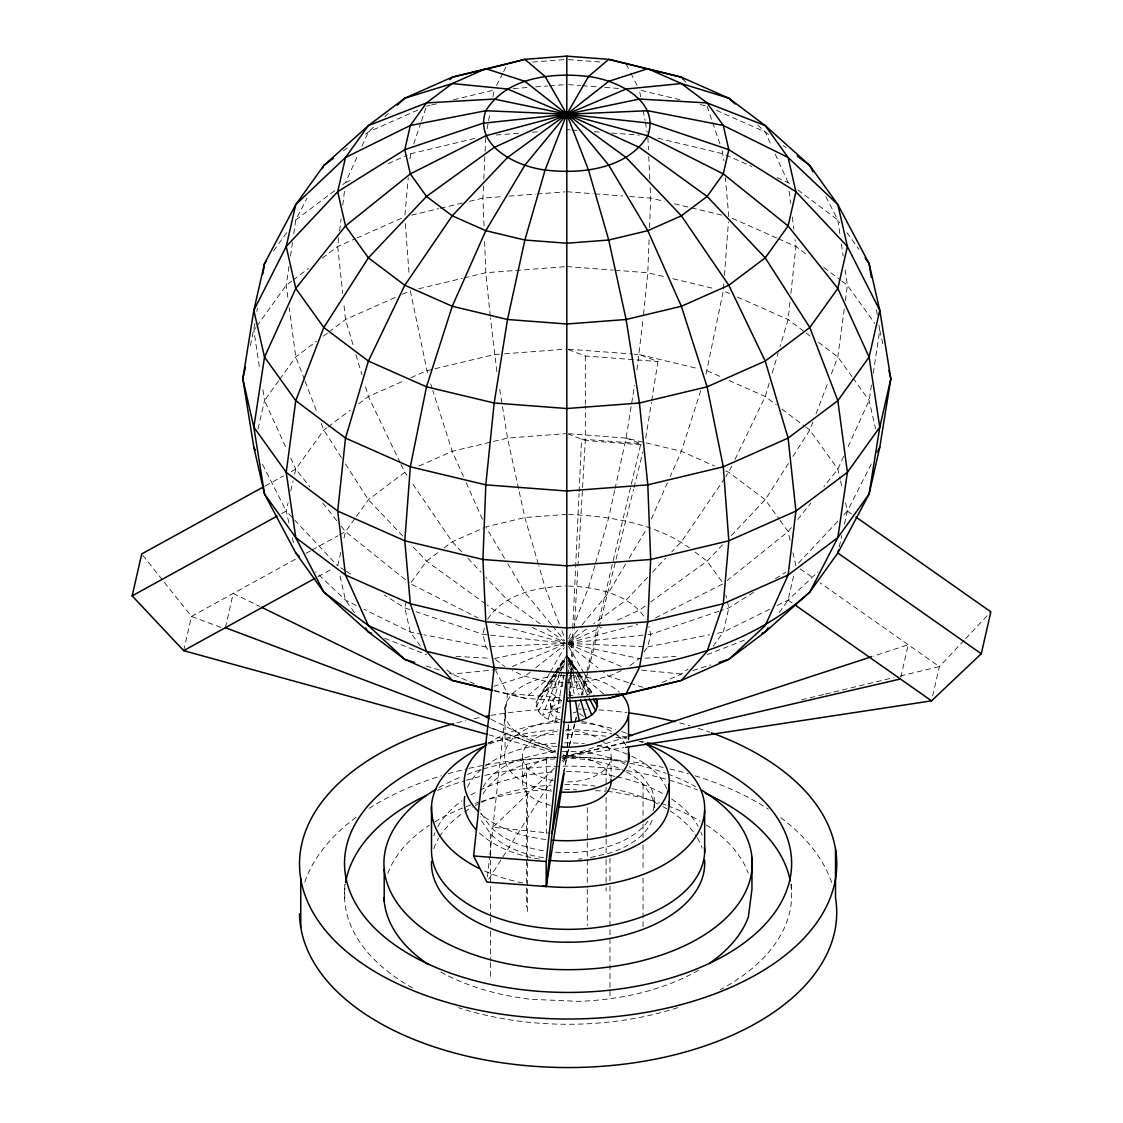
<?xml version="1.0" encoding="UTF-8"?>
<svg xmlns="http://www.w3.org/2000/svg" width="1123" height="1123" viewBox="0 0 1123 1123"><rect width="100%" height="100%" fill="white"/><g stroke="black" fill="none" stroke-linecap="round" stroke-linejoin="round"><path stroke-width="0.75" stroke-dasharray="5 3.75" d="M649.066 239.761L647.803 272.735L643.353 316.265M649.543 227.604L650.666 198.097L650.105 185.983M483.508 185.983L482.946 198.097L484.083 227.604M483.816 179.062L485.01 153.093M485.094 151.366L485.81 135.785M568.28 724.784L566.806 756.341L564.644 770.041M569.586 696.751L570.568 675.709M570.652 673.968L572.688 630.143M572.772 628.389L579.061 493.432M579.145 491.692L581.588 439.107L640.896 443.613L581.307 695.151M568.645 724.925L566.806 756.341L564.181 770.027M570.287 697.004L571.509 676.074M571.621 674.319L574.176 630.705M574.274 628.95L577.854 567.887M577.966 566.132L585.322 440.497L585.322 406.007M723.423 289.06L723.928 282.182M724.447 275.289L728.42 221.947M404.954 215.083L408.239 177.659M409.881 158.947L411.439 150.552M636.98 369.916L643.17 318.006M789.96 302.115L788.107 319.493L780.148 346.277M790.901 293.426L795.912 246.513L795.07 239.606M487.466 876.923L489.712 856.372M489.895 854.659L507.512 693.621L495.748 670.613M338.753 237.879L337.7 246.513L342.712 293.426M339.595 230.959L341.069 218.859M342.768 205.032L344.452 191.191M844.215 309.148L837.842 356.917L830.992 374.801M845.352 300.613L847.402 285.256L845.142 269.801M563.9 674.951L562.202 686.602C528.821 687.402 527.978 720.882 561.739 721.949M288.976 266.362L286.211 285.256L288.035 298.915M290.492 256.058L292.499 242.315M293.763 233.724L295.77 219.968L306.986 198.195M871.448 385.105L869.104 400.49L846.574 449.986M873.273 373.131L879.772 330.373L878.677 323.522M254.935 323.522L250.036 347.063M256.844 311.534L257.392 308.095M615.025 488.814L626.101 438.096L634.537 385.259M645.711 438.195L651.424 402.399M651.691 400.7L657.952 361.508L639.436 354.587L634.242 354.194M555.436 721.036L563.311 675.302M487.045 129.005L488.28 122.225M488.603 120.54L489.839 113.76M492.941 96.817L494.176 90.037L453.58 99.736M706.058 374.057L723.296 290.773L729.613 293.58M614.646 490.498L608.736 517.549L595.246 564.223M183.653 650.652L191.472 616.429L296.949 558.356M258.023 428.888L264.509 400.49L262.417 386.817M225.4 627.687L233.205 593.449L259.96 606.504M288.892 522.813L286.211 511.063L288.12 502.683M290.801 490.933L293.089 480.883M294.619 474.173L295.77 469.133L323.803 430.067L326.582 427.975M345 570.428L337.7 565.852L341.041 551.182M344.017 538.142L345.505 531.628L355.458 517.745M406.273 601.437L404.799 607.894L410.33 632.109L420.297 646.006M484.378 628.066L482.946 634.327L485.81 646.862L488.603 650.75M644.083 652.042L647.803 646.862L650.666 634.327L648.883 626.494M779.151 612.568L788.107 600.089L794.059 574.007M839.246 546.831L841.815 535.573M844.426 524.132L847.402 511.063L871.883 462.83M900.786 677.351L908.212 644.756L873.245 656.183M932.652 695.965L939.347 666.613L964.489 639.857M574.457 724.04L566.806 756.341L561.163 765.212M574.864 722.342L576.071 717.246M578.485 707.055L579.286 703.658M574.892 724.012L566.806 756.341L561.795 761.141M575.313 722.314L576.59 717.204M582.121 695.095L633.569 489.235M633.99 487.536L642.932 451.811M594.769 565.894L588.508 587.568L574.246 624.22M548.347 718.776L564.378 663.37M769.199 383.125L765.226 396.517L734.877 459.686M772.189 373.075L778.155 352.987M700.794 390.495L681.366 451.306L670.178 476.503M413.671 143.983L420.928 122.632M421.49 120.989L425.954 107.864M554.397 687.908L560.307 672.228M560.896 670.656L564.448 661.25M812.926 421.939L809.809 430.067L792.164 457.637M816.042 413.811L828.493 381.301M568.673 638.566L571.761 630.593M559.773 672.495L542.507 715.519L562.047 706.535M560.405 670.908L564.251 661.349M651.298 519.023L667.385 482.806M342.74 184.635L345.505 182.558L358.377 154.09M361.957 146.187L368.4 131.967L375.924 124.976M843.654 456.373L837.842 469.133L823.791 486.792M731.845 466.003L725.851 476.671M538.324 711.505L564.504 659.552M496.534 85.432L502.809 73.163M503.595 71.633L507.512 63.955M565.964 656.506L547.448 690.322L561.753 700.682M549.442 673.547L545.104 681.1L524.876 698.239L494.302 690.926M550.312 672.031L564.195 647.873M536.078 707.013L555.394 674.305M556.278 672.817L564.167 659.426M625.609 564.111L608.736 592.397L582.261 624.57M629.161 558.159L646.918 528.386M488.786 879.098L552.713 778.52M788.444 463.448L765.226 499.721L730.82 536.064M541.819 693.691L554.776 673.618M555.703 672.172L564.027 659.271L555.239 672.101M535.938 702.324L554.65 673.632M555.576 672.186L563.999 659.271M537.889 697.776L554.285 673.519M724.854 478.117L681.366 541.763L671.751 551.912M273.577 250.906L286.688 232.629M255.862 327.551L253.84 330.373L259.82 369.706M256.872 326.147L286.211 285.256L291.769 281.073M278.63 380.809L264.509 400.49L287.039 449.986M279.627 379.406L295.77 356.917L316.489 341.322M356.454 516.369L368.4 499.721L404.799 472.32L401.009 464.431M411.341 582.276L426.501 561.135L438.7 551.955M487.663 619.208C504.297 593.337 538.184 587.006 566.806 585.911M713.175 646.202L723.296 632.109L728.813 607.894L725.865 594.993M791.35 527.543L788.107 531.628L727.339 580.437M797.835 519.402L810.82 503.09M569.01 640.657L581.153 625.918M837.828 521.254L795.912 565.852L792.936 552.811M843.808 514.896L847.402 511.063L845.114 500.998M965.682 638.58L990.837 611.824M722.524 544.837L707.111 561.135L650.708 601.956M647.732 577.264L626.101 600.089L593.632 623.77M652.533 572.197L665.742 558.243M554.285 768.357L492.899 827.272L550.284 833.154M777.298 605.423L788.107 600.089L817.951 571.832M384.712 116.82L390.986 110.995M530.281 672.003L524.876 676.257L493.952 686.265M535.699 667.764L564.097 645.472M343.315 150.833L348.888 146.636M365.607 134.058L368.4 131.967L418.654 109.689M295.77 219.968L335.833 189.829M293.173 280.02L308.474 268.509M322.385 258.037L337.7 246.513L355.275 238.736M323.396 336.128L327.551 333.012M328.927 331.973L345.505 319.493L396.096 297.09M327.986 426.922L350.278 410.148M358.644 403.859L368.4 396.517L404.519 380.515M444.118 547.884L452.246 541.763L484.21 527.599M630.101 665.56L639.436 658.541L675.878 656.45M662.191 682.531L681.366 674.039L688.132 668.943M568.224 642.314L586.571 628.922M645.065 606.041L639.436 610.126L614.169 621.679M753.603 592.368L728.813 607.894L720.671 610.645M775.488 578.654L785.707 572.253M265.267 485.936L283.572 475.857M291.194 471.66L295.77 469.133L309.822 486.792M281.634 513.59L286.211 511.063L293.398 518.714M306.046 553.344L310.608 550.832M312.124 550.003L337.925 535.797M339.441 534.969L345.505 531.628L408.969 582.612M317.963 576.717L333.152 568.364M655.509 617.903L723.296 583.693L707.111 561.135L694.912 551.955M769.592 609.242L723.296 632.109L716.432 633.442M586.753 695.179L589.659 693.846M568.392 642.623L601.535 627.448M345.505 182.558L353.408 179.048M388.193 163.649L407.158 155.241M356.875 238.02L404.799 216.795M402.413 294.282L410.33 290.773L428.088 375.7M410.807 377.721L426.501 370.772L433.281 369.144M419.033 466.017L452.246 451.306L507.512 438.096L566.806 433.576M621.37 670.656L608.736 676.257L588.508 681.1L566.806 682.742M512.313 666.515L563.606 644.7M707.111 654.667L747.469 638.917M719.043 611.207L650.666 634.327L647.241 634.692M626.76 736.744L566.806 756.341L563.437 755.414M692.821 670.501L710.817 664.942M568.491 642.889L637.682 624.486M624.641 742.415L566.806 756.341L563.535 755.119L566.806 756.341L623.855 747.665M801.555 699.797L823.664 694.477M825.363 694.07L893.417 677.674M900.211 676.046L939.347 666.613L820.085 582.837M426.501 106.222L429.884 105.408M431.583 105.001L436.665 103.793M410.33 153.837L475.745 138.199M411.594 215.167L438.784 208.667M440.483 208.26L462.564 202.982M469.358 201.354L482.946 198.097L502.163 196.637M418.711 288.779L462.325 278.35M463.996 277.942L485.81 272.735L565.08 266.698M434.966 368.751L494.176 354.587L502.823 353.927M624.683 742.921L566.806 756.341L563.662 754.796M590.445 857.537L609.971 852.975A87.608 50.577 0 0 0 653.109 817.628M494.176 658.541L565.122 643.69M647.803 646.862L709.568 634.79M568.519 643.156L645.528 634.874M497.152 669.589L452.246 674.039L448.975 673.028M532.723 62.046L565.108 59.575M513.197 88.591L528.765 87.397M535.685 86.878L547.785 85.952M549.512 85.825L565.08 84.646M496.141 134.999L520.272 133.16M532.344 132.247L539.237 131.728M509.154 196.104L535.362 194.111M537.103 193.984L565.066 191.865M504.564 353.801L566.806 349.071M566.806 514.362L524.876 517.549L485.81 526.898L506.234 561.135M565.08 643.423L485.81 646.862L424.045 634.79M568.533 643.423L644.363 646.708M564.729 789.343L576.689 789.862M595.471 790.676L605.718 791.125M456.008 656.351L490.709 658.331M568.547 59.589L599.949 61.976M568.533 84.646L580.633 85.559M582.374 85.699L597.927 86.878M604.848 87.397L620.415 88.591M566.806 129.636L570.259 129.889M571.972 130.029L577.152 130.422M594.376 131.728L602.995 132.388M611.614 133.033L639.198 135.125M566.806 191.724L593.014 193.718M594.755 193.858L622.718 195.978M629.694 196.511L650.666 198.097L664.255 201.354M566.806 266.572L613.34 270.11M615.067 270.236L647.803 272.735L664.577 276.735M568.533 349.197L632.516 354.054M568.35 349.646L585.322 355.977L657.952 361.508M568.547 433.717L626.101 438.096L644.518 442.49M641.135 444.75L585.322 440.497L568.449 434.194M568.547 514.502C610.435 516.145 654.611 523.234 689.494 547.884M568.477 586.038C596.608 587.175 629.68 593.856 645.95 619.208M563.465 682.489L545.104 681.1L524.876 676.257L512.242 670.656M494.12 690.42L507.512 693.621L561.57 697.734M561.57 701.033L524.876 698.239L507.512 693.621M641.64 670.108L681.366 674.039M565.094 643.156L482.946 634.327L416.198 611.754M577.082 671.133L591.105 693.172L585.265 689.929L570.302 686.518L568.463 669.912M422.332 634.453L410.33 632.109L364.02 609.242M568.491 643.69L639.436 658.541M680.033 99.736L639.436 90.037L640.672 96.817M700.345 104.593L705.412 105.815M657.867 138.199L723.296 153.837L751.75 166.443M674.446 203.782L689.733 207.446M691.431 207.853L722.019 215.167M672.972 278.743L714.902 288.779M639.436 354.587L698.646 368.751M646.202 442.897L681.366 451.306L714.579 466.017M495.931 624.486L565.122 642.889M489.165 734.919L556.685 753.547M426.08 665.953L439.163 669.996M628.276 682.573L608.736 676.257L603.332 672.003M629.905 683.107L642.918 687.318M409.684 609.55L404.799 607.894L384.375 595.106M220.964 627.42L191.472 616.429L163.354 581.11M489.768 727.62L555.338 752.059L489.656 727.269M626.101 438.096L640.896 443.613M384.543 638.285L426.501 654.667M568.406 644.026L621.3 666.515M716.53 110.391L765.226 131.967L769.395 135.111M777.046 177.645L788.107 182.558L792.248 185.674M776.737 238.02L728.813 216.795L725.374 177.659M778.337 238.736L795.912 246.513L808.434 255.946M737.516 297.09L788.107 319.493L804.686 331.973M707.111 370.772L722.819 377.721M729.094 380.515L765.226 396.517L776.372 404.898M725.64 470.93L728.813 472.32L765.226 499.721L779.151 519.135M474.622 683.949L452.246 674.039L446.828 669.954M519.444 621.679L494.176 610.126L487.129 605.016M532.077 627.448L563.648 641.893M491.27 719.464L555.787 750.964M356.314 605.423L345.505 600.089L315.661 571.832M411.86 584.465L478.103 617.903M346.446 571.34L353.745 575.917M847.402 511.063L851.711 514.095M800.18 568.856L814.4 578.836M788.107 600.089L792.375 603.093M485.726 603.992L426.501 561.135L411.088 544.837M579.552 713.582L583.511 716.46M539.981 623.77L507.512 600.089L485.894 577.264M547.041 628.922L563.985 641.289M783.335 145.597L786.128 147.689M797.779 189.829L837.842 219.968L839.864 222.789M823.749 267.456L840.453 280.02M841.843 281.073L847.402 285.256L874.719 323.326M806.061 333.012L810.216 336.128M818.499 342.361L837.842 356.917L851.964 376.598M781.945 409.095L804.236 425.87M805.626 426.922L809.809 430.067L837.842 469.133L840.144 479.198M495.51 659.538L504.845 666.557M568.154 644.405L597.913 667.764M603.683 693.958L588.508 681.1L584.171 673.547M757.688 124.976L765.226 131.967L771.655 146.187M461.862 551.912L452.246 541.763L411.72 482.455M467.87 558.243L481.079 572.197M402.792 536.064L368.4 499.721L345.168 463.448M294.591 519.991L337.7 565.852M683.598 79.691L685.844 82.218M551.365 624.57L524.876 592.397L507.119 562.623M552.46 625.918L564.602 640.657M322.806 503.09L336.858 520.749M341.181 526.182L345.505 531.628M142.803 555.295L162.273 579.749M846.924 232.629L859.025 249.503M852.975 378.002L869.104 400.49L875.589 428.888M780.148 520.525L788.107 531.628L790.339 541.398M354.461 612.568L345.505 600.089L339.553 574.007M626.55 771.964A87.608 50.577 0 0 1 643.044 784.036L651.621 796.277A87.608 50.577 0 0 1 654.386 807.746M543.42 857.705A87.608 50.577 0 0 1 490.569 833.884L482.006 821.643A87.608 50.577 0 0 1 480.251 816.786M404.799 472.32L406.779 475.211M576.155 669.659L568.673 657.91L578.205 671.863M579.145 673.267L594.334 695.783M568.729 657.896L578.331 672.495M579.286 673.954L591.765 692.933M341.448 457.637L323.803 430.067L320.687 421.939M568.575 657.91L577.39 672.593M578.275 674.067L589.743 693.158M568.547 646.357L583.3 672.031M566.806 654.976L574.836 670.164M575.636 671.68L585.265 689.929M568.406 658.078L574.035 668.957M577.25 675.176L587.694 695.376M825.826 196.637L837.842 219.968L839.864 233.724M626.101 63.955L630.017 71.633M630.803 73.163L637.078 85.432M262.529 464.375L286.211 511.063M400.251 462.844L368.4 396.517L364.905 384.796M290.675 457.959L295.77 469.133M775.235 154.09L788.107 182.558M463.434 476.503L452.246 451.306L432.818 390.495M466.227 482.806L483.002 520.595M568.785 659.706L574.695 673.926M575.355 675.513L583.244 694.463M559.366 624.22L545.104 587.568L538.843 565.894M561.851 630.593L564.322 636.966M304.487 379.672L295.77 356.917L289.173 307.435M305.119 381.301L317.57 413.811M567.382 656.604L578.177 687.655M707.111 106.222L712.122 120.989M712.684 122.632L719.941 143.983M722.173 150.552L723.886 160.645M430.713 383.912L432.285 388.853M568.336 659.973L579.033 695.011M352.973 344.607L345.505 319.493L343.652 302.115M355.949 354.657L361.929 374.745M538.366 564.223L524.876 517.549L518.966 490.498M879.772 330.373L883.576 347.063M840.523 480.883L842.432 489.263M292.331 537.903L293.861 544.613M518.601 488.814L507.512 438.096L499.356 386.958M568.392 663.412L569.67 670.164M569.993 671.849L574.443 695.474M643.156 110.363L645.009 120.54M645.332 122.225L647.185 132.402M876.487 309.808L877.316 314.959M496.899 371.629L490.442 318.006M841.366 244.028L843.134 256.058M789.16 191.191L790.634 203.291M792.333 217.132L793.807 229.232M490.26 316.265L485.81 272.735L484.476 238.02M405.319 223.674L409.039 273.577M568.463 679.064L569.642 696.274M647.887 137.511L648.448 149.64M648.757 156.56L649.796 179.062M791.392 884.222L791.392 889.248M654.414 802.454L654.414 809.388M643.044 784.036L643.044 822.345M643.044 824.085L643.044 838.011M643.044 844.973L643.044 871.083M643.044 878.046L643.044 926.784M611.08 757.449L611.08 777.607M609.971 858.197L609.971 884.306M609.971 886.047L609.971 995.722M606.097 769.732L606.097 785.328M606.097 787.055L606.097 790.522M606.097 797.456L606.097 837.323M606.097 839.049L606.097 858.112M606.097 859.853L606.097 885.836M606.097 887.577L606.097 891.044M587.287 807.704L587.287 840.636M587.287 842.362L587.287 887.423M587.287 889.149L587.287 925.549M585.322 355.977L585.322 404.28M550.705 703.293L550.705 710.227M546.34 758.867L546.34 836.846M527.515 793.371L527.515 860.962M527.515 862.689L527.515 914.684M526.378 764.314L526.378 886.159M526.378 887.9L526.378 907.047M557.205 731.368A44.302 25.576 0 0 0 522.546 755.232L522.546 780.443M505.069 707.237L505.069 752.298M490.569 833.884L490.569 915.694M490.569 917.435L490.569 924.397M490.569 931.36L490.569 960.951M490.569 962.692L490.569 976.617M344.761 884.405L344.761 901.151M551.814 791.154A62.13 35.866 0 0 1 504.746 754.642A62.13 35.866 0 0 1 557.584 720.868M581.798 721.528A62.13 35.866 0 0 1 615.418 733.993M616.822 735.046A62.13 35.866 0 0 1 625.708 744.928M600.973 740.057A44.302 25.576 0 0 1 606.476 767.739A44.302 25.576 0 0 1 564.883 781.903M553.499 780.738A44.302 25.576 0 0 1 522.546 755.232M565.416 730.764A44.302 25.576 0 0 1 599.457 739.046M556.601 746.669A62.13 35.866 0 0 1 504.901 708.178A62.13 35.866 0 0 1 567.326 675.414M568.954 675.428A62.13 35.866 0 0 1 619.433 692.217M550.382 805.303A44.302 25.576 0 0 1 522.644 779.488A44.302 25.576 0 0 1 557.205 756.579M562.104 756.116A44.302 25.576 0 0 1 610.056 776.007M545.862 839.499A102.53 59.196 0 0 1 480.419 813.431M488.154 743.58A102.53 59.196 0 0 1 559.38 722.51M581.11 722.931A102.53 59.196 0 0 1 615.601 729.487M621.749 731.564A102.53 59.196 0 0 1 626.845 733.558M539.335 859.067A102.53 59.196 0 0 1 479.226 832.817M467.505 787.293A102.53 59.196 0 0 1 483.999 767.121M485.347 766.083A102.53 59.196 0 0 1 557.696 743.061M564.42 742.85A102.53 59.196 0 0 1 584.437 743.721M597.464 745.546A102.53 59.196 0 0 1 630.157 755.484M631.772 756.228A102.53 59.196 0 0 1 666.865 789.118M653.109 810.694A87.608 50.577 0 0 0 651.621 789.357L643.044 777.116A87.608 50.577 0 0 0 629.273 766.574M647.943 821.095A87.608 50.577 0 0 1 609.971 846.04L588.761 850.995A87.608 50.577 0 0 1 553.765 852.048M543.42 850.771A87.608 50.577 0 0 1 490.569 826.949L482.006 814.708A87.608 50.577 0 0 1 480.251 809.851M483.087 787.125A87.608 50.577 0 0 1 523.641 758.011L544.852 753.07A87.608 50.577 0 0 1 555.225 751.891M562.272 751.526A87.608 50.577 0 0 1 625.132 764.3M581.896 858.786A87.608 50.577 0 0 1 578.387 859.095M483.087 794.059A87.608 50.577 0 0 1 523.641 764.945L544.852 760.004A87.608 50.577 0 0 1 555.225 758.825M562.272 758.446A87.608 50.577 0 0 1 625.132 771.22M522.644 882.931A136.613 78.877 0 0 1 482.216 869.89M489.291 744.114A136.613 78.877 0 0 1 557.92 729.894M566.441 729.669A136.613 78.877 0 0 1 611.824 733.824M613.509 734.161A136.613 78.877 0 0 1 626.788 737.32M639.338 741.25A136.613 78.877 0 0 1 642.679 742.471M433.829 835.835A136.613 78.877 0 0 1 434.966 832.719M437.788 826.739A136.613 78.877 0 0 1 461.82 800.881M470.776 795.098A136.613 78.877 0 0 1 478.314 790.999M479.83 790.241A136.613 78.877 0 0 1 554.509 771.964M566.441 771.585A136.613 78.877 0 0 1 615.193 776.414M616.878 776.779A136.613 78.877 0 0 1 664.325 794.48M671.554 798.958A136.613 78.877 0 0 1 698.141 826.303M700.892 831.961A136.613 78.877 0 0 1 702.156 835.301M439.065 787.504A184.158 106.32 0 0 1 462.269 776.358M467.224 774.421A184.158 106.32 0 0 1 481.542 769.522M483.199 769.016A184.158 106.32 0 0 1 556.082 757.281M559.479 757.169A184.158 106.32 0 0 1 628.08 762.854M629.764 763.191A184.158 106.32 0 0 1 666.164 773.382M667.792 773.986A184.158 106.32 0 0 1 695.6 786.662M433.829 848.749A136.613 78.877 0 0 1 438.574 838.263M439.416 836.86A136.613 78.877 0 0 1 463.252 812.799M464.697 811.803A136.613 78.877 0 0 1 472.348 807.1M475.38 805.444A136.613 78.877 0 0 1 479.83 803.17M481.346 802.426A136.613 78.877 0 0 1 551.112 785.103M564.743 784.528A136.613 78.877 0 0 1 595.204 786.072M611.824 788.655A136.613 78.877 0 0 1 661.475 805.809M662.907 806.595A136.613 78.877 0 0 1 667.076 809.023M670.08 810.904A136.613 78.877 0 0 1 696.471 836.424M697.327 837.814A136.613 78.877 0 0 1 702.156 848.216M698.52 970.244A184.158 106.32 0 0 1 578.387 1001.351L530.449 999.273A184.158 106.32 0 0 1 438.995 971.03M387.814 873.469A184.158 106.32 0 0 1 429.281 825.321M434.84 821.811A184.158 106.32 0 0 1 473.471 803.984M475.057 803.436A184.158 106.32 0 0 1 479.914 801.85M481.542 801.345A184.158 106.32 0 0 1 550.958 789.343M607.445 791.336A184.158 106.32 0 0 1 659.538 802.917M661.208 803.464A184.158 106.32 0 0 1 666.164 805.205M667.792 805.809A184.158 106.32 0 0 1 700.261 821.166M706.241 824.9A184.158 106.32 0 0 1 748.185 873.02M456.808 722.819A268.608 155.072 0 0 1 465.512 720.629M474.299 718.636A268.608 155.072 0 0 1 480.855 717.288M490.877 715.421A268.608 155.072 0 0 1 560.096 708.936M575.987 708.936A268.608 155.072 0 0 1 586.571 709.245M598.854 709.89A268.608 155.072 0 0 1 626.788 712.614M679.738 722.889A268.608 155.072 0 0 1 689.943 725.739M698.338 728.308A268.608 155.072 0 0 1 709.862 732.224M488.308 742.808A223.547 129.061 0 0 1 557.78 734.442M566.315 734.316A223.547 129.061 0 0 1 605.844 736.169M615.923 737.292A223.547 129.061 0 0 1 626.522 738.794M640.545 741.278A223.547 129.061 0 0 1 644.012 741.98M304.768 881.976A268.608 155.072 0 0 1 356.51 816.968M369.102 808.335A268.608 155.072 0 0 1 441.409 775.74M448.189 773.719A268.608 155.072 0 0 1 467.266 768.75M469.021 768.343A268.608 155.072 0 0 1 484.181 765.17M485.852 764.847A268.608 155.072 0 0 1 556.587 757.548M563.62 757.421A268.608 155.072 0 0 1 663.174 767.43M669.884 768.96A268.608 155.072 0 0 1 688.259 773.775M694.997 775.782A268.608 155.072 0 0 1 768.357 809.107M780.639 817.628A268.608 155.072 0 0 1 832.452 884.924M790.831 884.222A223.547 129.061 0 0 1 720.545 989.588M677.745 1007.668A223.547 129.061 0 0 1 458.535 1007.71M412.576 987.917A223.547 129.061 0 0 1 345.337 884.264M437.535 790.424A223.547 129.061 0 0 1 464.866 780.71M466.494 780.232A223.547 129.061 0 0 1 483.199 775.796M484.897 775.403A223.547 129.061 0 0 1 624.753 770.35M626.522 770.617A223.547 129.061 0 0 1 697.453 789.946M576.899 711.673A16.213 9.363 0 0 1 573.277 712.923M559.591 712.726A16.213 9.363 0 0 1 550.607 704.107A16.213 9.363 0 0 1 560.335 695.769M568.631 695.053A16.213 9.363 0 0 1 572.744 695.642M560.868 719.983A16.213 9.363 0 0 1 550.607 711.449A16.213 9.363 0 0 1 560.335 702.703"/><path stroke-width="1.5" d="M564.097 773.48L546.199 886.566L486.905 882.06L473.583 855.979L494.176 667.553L485.81 621.791L482.946 559.479L485.81 484.855L494.176 403.003L507.512 319.493L524.876 240.027L545.104 170.022L566.806 114.237L588.508 76.49L608.736 59.337L681.366 77.178L728.813 98.192L765.226 125.594L809.809 165.516L837.842 204.583L869.104 263.554L879.772 310.313L890.82 378.788L879.772 447.263L869.104 494.022L837.842 552.993L809.809 592.074L765.226 631.996L728.813 659.383L681.366 680.412L608.736 698.239L566.806 701.426L566.806 56.15L524.876 59.337L452.246 77.178L404.799 98.192L368.4 125.594L323.803 165.516L295.77 204.583L264.509 263.554L253.84 310.313L242.807 378.788L253.84 447.263L264.509 494.022L295.77 552.993L323.803 592.074L368.4 631.996L404.799 659.383L452.246 680.412L492.604 690.519M509.084 63.534L524.876 59.337L545.104 76.49L566.806 114.237L608.736 165.179L647.803 230.678L681.366 306.27L707.111 386.817L723.296 466.803L728.813 540.795L723.296 603.739L707.111 651.368L681.366 680.412L626.101 693.621L566.806 698.127L546.199 886.566L546.199 861.495L566.806 673.07C653.179 670.88 744.002 651.551 809.809 592.074L837.842 537.608L869.104 494.022L879.772 427.203L890.82 378.788L888.911 370.45M262.866 273.83L264.509 263.554L266.516 260.747M552.025 833.322L564.181 770.027M487.48 734.456L183.653 650.652L132.163 595.864L141.723 553.934L263.737 486.764M245.46 367.109L242.807 378.788L253.84 427.203L264.509 494.022L295.77 537.608L323.803 592.074L368.4 625.623L404.799 659.383L414.626 662.416M838.544 549.919L837.842 552.993L981.277 653.754L931.529 700.85L625.581 747.399M981.277 653.754L990.837 611.824L856.007 517.113M563.311 722.173C576.632 723.83 603.346 716.446 596.032 698.688M877.4 451.923L879.772 447.263M322.203 168.632L323.803 165.516L333.559 158.175M768.202 627.827L765.226 631.996L761.998 633.26M450.014 79.691L452.246 77.178L507.512 63.955M397.275 105.183L404.799 98.192L452.246 83.551L485.81 68.685L524.876 81.319L566.806 114.237L626.101 157.487L681.366 215.813L728.813 285.256L765.226 361.073L788.107 438.082L795.912 511.063L788.107 575.032L765.226 625.623L728.813 659.383L718.987 662.416M132.163 595.864L277.058 516.103M183.653 650.652L314.931 578.387M647.803 688.904L651.003 687.487M628.431 736.197L871.574 656.73M608.736 698.239L626.101 693.621L639.436 667.553L647.803 621.791L650.666 559.479L647.803 484.855L639.436 403.003L626.101 319.493L608.736 240.027L588.508 170.022L566.806 114.237L507.512 89.012L452.246 83.551L426.501 102.909L368.4 125.594L345.505 157.487L295.77 204.583L286.211 246.513L253.84 310.313L264.509 357.086L253.84 427.203L286.211 472.32L337.7 511.063L404.799 540.795L482.946 559.479L566.806 565.852L650.666 559.479L728.813 540.795L795.912 511.063L847.402 472.32L879.772 427.203L869.104 357.086L837.842 288.443L788.107 225.962L723.296 173.897L647.803 135.785L566.806 114.237L494.176 99.049L426.501 102.909L410.33 125.467L404.799 149.682L410.33 173.897L426.501 196.441L452.246 215.813L485.81 230.678L524.876 240.027L566.806 243.214L608.736 240.027L647.803 230.678L681.366 215.813L707.111 196.441L723.296 173.897L728.813 149.682L723.296 125.467L707.111 102.909L681.366 83.551L647.803 68.685L608.736 81.319L566.806 114.237L507.512 157.487L452.246 215.813L404.799 285.256L368.4 361.073L345.505 438.082L337.7 511.063L345.505 575.032L368.4 625.623L426.501 651.368L494.176 667.553L566.806 673.07M626.381 742.528L900.407 678.994M566.806 56.15L608.736 59.337L681.366 77.178L683.598 79.691M473.583 855.979L546.199 861.495M492.436 690.013L452.246 680.412L426.501 651.368L410.33 603.739L404.799 540.795L410.33 466.803L426.501 386.817L452.246 306.27L485.81 230.678L524.876 165.179L566.806 114.237L626.101 89.012L681.366 83.551L728.813 98.192L735.088 104.018M225.4 627.687L488.014 726.651M371.629 633.26L368.4 631.996L365.41 627.827M481.009 686.771L485.81 688.904M261.533 607.276L489.698 718.692M795.21 605.086L931.529 700.85M797.274 156.083L809.809 165.516L813.01 171.735M295.77 552.993L299.504 556.531M865.075 257.925L869.104 263.554L871.294 277.255M595.611 698.773L597.534 701.678M593.267 699.025L597.675 706.367M589.294 698.478L595.723 710.915M253.84 447.263L255.412 450.379M585.209 699.208L591.793 715.014M580.563 700.022L586.164 718.383M575.397 700.541L579.215 720.798M569.88 699.713L571.41 722.089M835.512 849.227L835.512 897.754A268.608 155.072 0 0 1 581.967 1067.341A268.608 155.072 0 0 1 299.532 913.715M751.947 857.425L751.947 889.248L748.353 916.93A184.158 106.32 0 0 1 709.848 963.057M704.654 810.525L704.654 852.441M669.252 784.022L669.252 804.503M628.543 715.323L628.543 739.58M628.543 746.514L628.543 760.383M431.513 806.567L431.513 848.469A136.613 78.877 0 0 0 569.094 929.325A136.613 78.877 0 0 0 704.584 847.304M384.206 869.328L384.206 901.151M300.739 878.663L300.739 927.191M628.599 752.564A62.13 35.866 0 0 1 561.416 792.08M621.763 694.547A62.13 35.866 0 0 1 618.562 731.129A62.13 35.866 0 0 1 561.416 747.02M610.94 779.306A44.302 25.576 0 0 1 558.313 806.651M645.22 743.412A102.53 59.196 0 0 1 656.52 810.202A102.53 59.196 0 0 1 552.502 840.158M478.089 811.213A102.53 59.196 0 0 1 486.722 744.577M628.515 734.274A102.53 59.196 0 0 1 631.772 735.747M669.322 801.078A102.53 59.196 0 0 1 549.175 860.344M475.941 829.448A102.53 59.196 0 0 1 464.725 796.474M647.592 744.409A136.613 78.877 0 0 1 693.691 839.569A136.613 78.877 0 0 1 542.634 886.033M479.142 868.416A136.613 78.877 0 0 1 484.476 746.163M701.777 790.255A184.158 106.32 0 0 1 696.485 939.586A184.158 106.32 0 0 1 437.788 938.505A184.158 106.32 0 0 1 436.229 789.146M704.584 860.218A136.613 78.877 0 0 1 569.094 942.239A136.613 78.877 0 0 1 431.513 861.397M428.481 964.545A184.158 106.32 0 0 1 383.968 897.698M711.491 732.8A268.608 155.072 0 0 1 764.342 969.851A268.608 155.072 0 0 1 351.134 955.35A268.608 155.072 0 0 1 453.341 723.745M485.852 716.334A268.608 155.072 0 0 1 489.207 715.716M628.543 712.852A268.608 155.072 0 0 1 674.839 721.64M647.466 742.724A223.547 129.061 0 0 1 747.216 940.583A223.547 129.061 0 0 1 390.299 941.621A223.547 129.061 0 0 1 486.596 743.187M345.603 882.58A223.547 129.061 0 0 1 426.305 795.407M705.314 793.315A223.547 129.061 0 0 1 790.255 880.867M295.77 400.658L286.211 472.32L295.77 537.608L345.505 575.032L410.33 603.739L485.81 621.791L566.806 627.954L647.803 621.791L723.296 603.739L788.107 575.032L837.842 537.608L847.402 472.32L837.842 400.658L809.809 327.509L765.226 257.855L707.111 196.441L639.436 147.464L566.806 114.237L485.81 110.728L410.33 125.467L345.505 157.487L337.7 191.724L345.505 225.962L368.4 257.855L404.799 285.256L452.246 306.27L507.512 319.493L566.806 324L626.101 319.493L681.366 306.27L728.813 285.256L765.226 257.855L788.107 225.962L795.912 191.724L788.107 157.487L765.226 125.594L707.111 102.909L639.436 99.049L566.806 114.237L485.81 135.785L410.33 173.897L345.505 225.962L295.77 288.443L264.509 357.086L295.77 400.658L345.505 438.082L410.33 466.803L485.81 484.855L566.806 491.004L647.803 484.855L723.296 466.803L788.107 438.082L837.842 400.658L869.104 357.086L879.772 310.313L847.402 246.513L837.842 204.583L788.107 157.487L723.296 125.467L647.803 110.728L566.806 114.237L482.946 123.249L404.799 149.682L337.7 191.724L286.211 246.513L295.77 288.443L323.803 327.509L368.4 361.073L426.501 386.817L494.176 403.003L566.806 408.519L639.436 403.003L707.111 386.817L765.226 361.073L809.809 327.509L837.842 288.443L847.402 246.513L795.912 191.724L728.813 149.682L650.666 123.249L566.806 114.237L494.176 147.464L426.501 196.441L368.4 257.855L323.803 327.509L295.77 400.658M485.81 110.728C473.316 145.822 516.692 166.471 545.104 170.022C581.195 174.29 626.816 169.461 647.803 135.785C660.296 100.677 616.92 80.042 588.508 76.49C552.418 72.223 506.796 77.052 485.81 110.728"/></g></svg>
